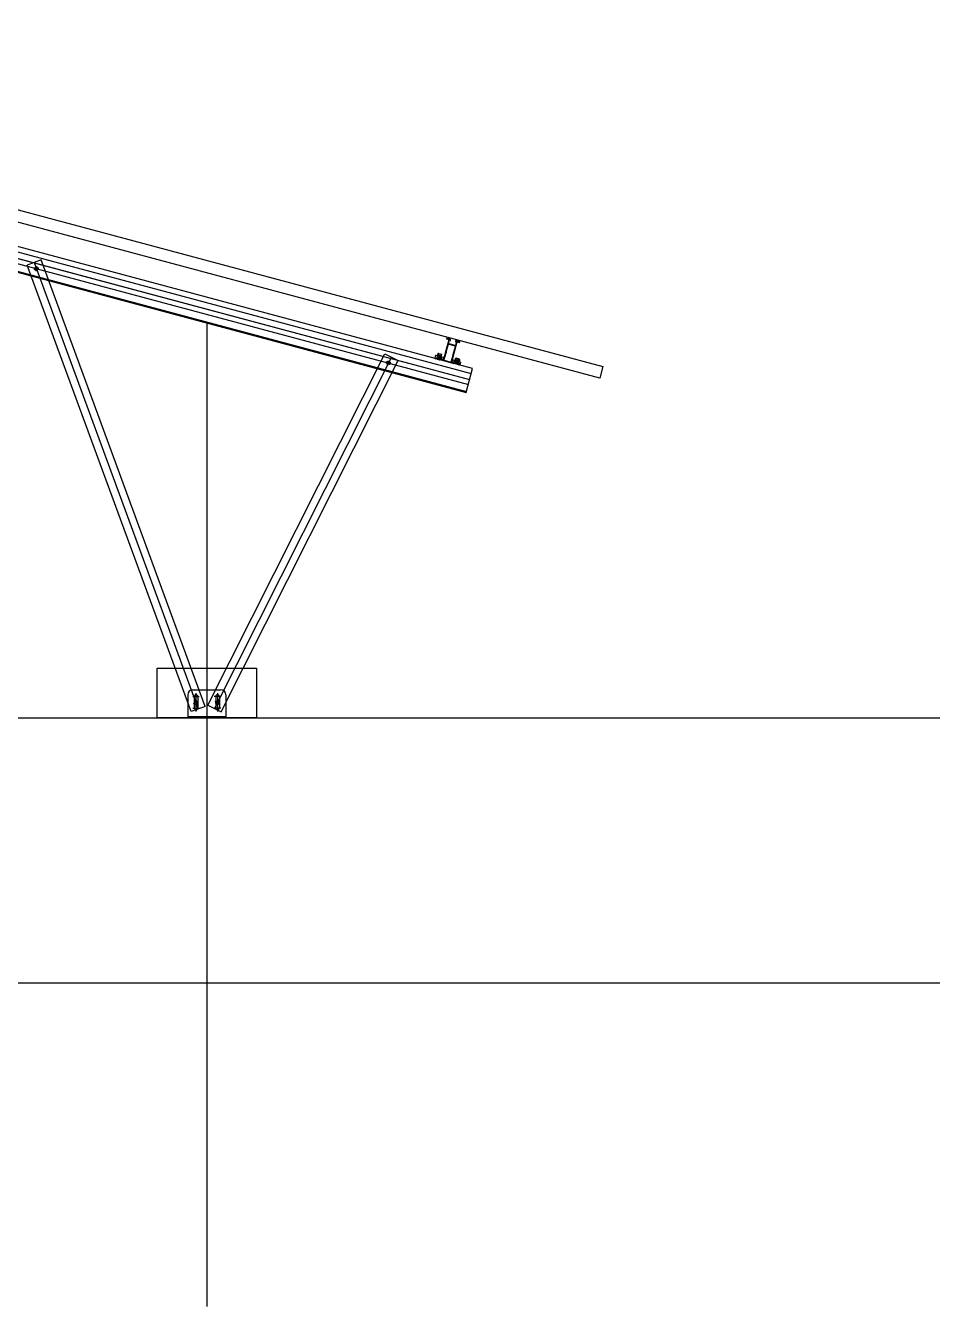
# Model space of a CAD drawing. Header units: millimetres. Extents: x -981 to 40050, y -7777 to 26000.
# Drawn here: x 16253 to 18991, y -7777 to -3909 of the extents above; entities that cross this region are included whole.
import ezdxf

# ---------------------------------------------------------------- set-up
doc = ezdxf.new("R2010")
doc.units = ezdxf.units.MM
doc.layers.add('SECTION', color=7, linetype='Continuous')

# ---------------------------------------------------------------- blocks, each defined once
blk = doc.blocks.new('TCR_PWA_TANK_ROOF_40X26_240_SIDE_SECTION')
for points in [[(-280.8, 2018.2), (3582.9, 982.9), (3602.3, 1055.4), (-261.4, 2090.7), (-280.8, 2018.2)], [(-270.4, 2056.9), (3593.3, 1021.6)], [(-270.3, 2057.3), (3593.4, 1022.1)], [(-265.4, 2075.7), (3598.3, 1040.4)], [(-280.1, 2020.6), (3583.6, 985.4)], [(-274.3, 2042.4), (3589.4, 1007.1)], [(1793.6, 1651.3), (3995.9, 1061.2), (3986.4, 1025.5), (1784.1, 1615.6), (1793.6, 1651.3)], [(2299.6, 1383), (2257.4, 1367.5)], [(2752.9, 19.3), (2257.4, 1367.5)], [(2278.1, 1353.8), (2292.7, 1359.2)], [(2278.5, 1375.3), (2774, 27.1)], [(2291.2, 1354.9), (2279.5, 1358.1)], [(2290.9, 1356.5), (2290.4, 1354.4), (2289.3, 1352.6), (2287.5, 1351.4), (2285.4, 1351), (2283.2, 1351.4), (2281.5, 1352.6), (2280.3, 1354.4), (2279.9, 1356.5), (2280.3, 1358.6), (2281.5, 1360.4), (2283.2, 1361.6), (2285.4, 1362), (2287.5, 1361.6), (2289.3, 1360.4), (2290.4, 1358.6), (2290.9, 1356.5)], [(2279.9, 1356.5), (2280.3, 1354.4), (2281.5, 1352.6), (2283.2, 1351.4), (2285.4, 1351), (2287.5, 1351.4), (2289.3, 1352.6), (2290.4, 1354.4), (2290.9, 1356.5), (2290.4, 1358.6), (2289.3, 1360.4), (2287.5, 1361.6), (2285.4, 1362), (2283.2, 1361.6), (2281.5, 1360.4), (2280.3, 1358.6), (2279.9, 1356.5)], [(2283.8, 1350.7), (2286.9, 1362.3)], [(2795.1, 34.8), (2299.6, 1383)], [(2799.5, 1194.1), (2799.5, -1576)], [(2799.5, 1192.7), (2799.5, -1777.4)], [(3530.6, 1142.1), (3520.7, 1105), (3520.8, 1105), (3520.8, 1104.9), (3520.9, 1104.9), (3520.9, 1104.8), (3520.9, 1104.7), (3520.9, 1104.6), (3520.9, 1104.6), (3520.8, 1104.5), (3520.7, 1104.5), (3520.7, 1104.4), (3520.6, 1104.4), (3520.5, 1104.4), (3514.6, 1082.5), (3514.5, 1082.1), (3514.2, 1081.9), (3513.8, 1081.8), (3513.4, 1081.8), (3509.8, 1082.8), (3509.6, 1082.8), (3509.4, 1083), (3509.3, 1083.1), (3509.1, 1083.2), (3509.1, 1083.4), (3509, 1083.6), (3509, 1083.8), (3509, 1084), (3509.3, 1085), (3509.3, 1085.1), (3509.3, 1085.2), (3509.3, 1085.3), (3509.3, 1085.3), (3509.2, 1085.4), (3509.1, 1085.5), (3509, 1085.5), (3509, 1085.6), (3508, 1085.8), (3507.9, 1085.9), (3507.8, 1085.9), (3507.7, 1085.8), (3507.6, 1085.8), (3507.5, 1085.7), (3507.5, 1085.7), (3507.4, 1085.6), (3507.4, 1085.5), (3506.5, 1082.1), (3506.4, 1081.9), (3506.4, 1081.7), (3506.5, 1081.5), (3506.6, 1081.3), (3506.7, 1081.2), (3506.8, 1081.1), (3507, 1080.9), (3507.2, 1080.9), (3545.2, 1070.7), (3545.4, 1070.7), (3545.6, 1070.7), (3545.8, 1070.7), (3546, 1070.8), (3546.2, 1070.9), (3546.3, 1071), (3546.4, 1071.2), (3546.5, 1071.4), (3547.4, 1074.8), (3547.4, 1075), (3547.3, 1075.2), (3547.2, 1075.3), (3547, 1075.4), (3546, 1075.6), (3545.9, 1075.7), (3545.8, 1075.7), (3545.8, 1075.6), (3545.7, 1075.6), (3545.6, 1075.5), (3545.5, 1075.5), (3545.5, 1075.4), (3545.4, 1075.3), (3545.2, 1074.3), (3545, 1074), (3544.7, 1073.7), (3544.3, 1073.6), (3543.9, 1073.6), (3540.3, 1074.6), (3540.1, 1074.7), (3539.9, 1074.8), (3539.8, 1074.9), (3539.7, 1075.1), (3539.6, 1075.2), (3539.5, 1075.4), (3539.5, 1075.6), (3539.6, 1075.8), (3545.4, 1097.7), (3545.3, 1097.8), (3545.3, 1097.9), (3545.2, 1098), (3545.2, 1098.1), (3545.3, 1098.2), (3545.4, 1098.3), (3545.5, 1098.3), (3545.6, 1098.3), (3555.5, 1135.4), (3555.6, 1135.6), (3555.8, 1135.7), (3556, 1135.8), (3556.2, 1135.8), (3562.7, 1134), (3562.9, 1134), (3563.1, 1134.1), (3563.2, 1134.2), (3563.3, 1134.4), (3563.5, 1135.1), (3563.6, 1135.3), (3563.5, 1135.5), (3563.4, 1135.7), (3563.2, 1135.8), (3552.2, 1138.7), (3551.8, 1138.7), (3551.4, 1138.6), (3551.1, 1138.4), (3550.9, 1138), (3550.5, 1136.5), (3550.5, 1136.4), (3550.5, 1136.3), (3550.5, 1136.2), (3550.6, 1136.1), (3550.6, 1136), (3550.7, 1135.9), (3550.8, 1135.9), (3550.9, 1135.8), (3551.5, 1135.7), (3551.5, 1135.7), (3551.6, 1135.7), (3551.6, 1135.7), (3551.7, 1135.7), (3551.7, 1135.8), (3551.8, 1135.8), (3551.8, 1135.8), (3551.8, 1135.9), (3551.9, 1136.1), (3551.9, 1136.1), (3551.9, 1136.2), (3552, 1136.2), (3552, 1136.3), (3552.1, 1136.3), (3552.1, 1136.3), (3552.2, 1136.3), (3552.3, 1136.3), (3553.4, 1136), (3553.6, 1135.9), (3553.7, 1135.8), (3553.8, 1135.6), (3553.8, 1135.4), (3551, 1125), (3550.9, 1124.9), (3550.8, 1124.7), (3550.7, 1124.6), (3550.5, 1124.4), (3550.4, 1124.4), (3550.2, 1124.3), (3550, 1124.3), (3549.8, 1124.3), (3530.1, 1129.6), (3529.9, 1129.7), (3529.7, 1129.8), (3529.6, 1129.9), (3529.5, 1130.1), (3529.4, 1130.3), (3529.3, 1130.5), (3529.3, 1130.7), (3529.4, 1130.8), (3532.1, 1141.2), (3532.2, 1141.4), (3532.4, 1141.5), (3532.5, 1141.5), (3532.7, 1141.5), (3533.9, 1141.2), (3534, 1141.2), (3534.1, 1141.1), (3534.1, 1141), (3534.1, 1140.9), (3534.1, 1140.7), (3534.1, 1140.5), (3534.1, 1140.4), (3534.2, 1140.3), (3534.3, 1140.3), (3534.9, 1140.1), (3535.1, 1140.1), (3535.2, 1140.2), (3535.4, 1140.3), (3535.5, 1140.5), (3535.9, 1142), (3535.9, 1142.2), (3535.9, 1142.4), (3535.9, 1142.6), (3535.8, 1142.8), (3535.7, 1143), (3535.5, 1143.1), (3535.4, 1143.2), (3535.2, 1143.3), (3524.2, 1146.2), (3524.1, 1146.2), (3524, 1146.2), (3523.9, 1146.2), (3523.8, 1146.2), (3523.7, 1146.1), (3523.6, 1146), (3523.6, 1146), (3523.5, 1145.9), (3523.3, 1145.1), (3523.3, 1144.9), (3523.4, 1144.7), (3523.5, 1144.6), (3523.7, 1144.5), (3530.3, 1142.7), (3530.4, 1142.6), (3530.6, 1142.5), (3530.6, 1142.3), (3530.6, 1142.1)], [(3544.9, 1101.3), (3550.4, 1121.7), (3550.4, 1121.9), (3550.4, 1122.1), (3550.4, 1122.3), (3550.3, 1122.4), (3550.2, 1122.6), (3550.1, 1122.7), (3549.9, 1122.8), (3549.7, 1122.9), (3529.4, 1128.3), (3529, 1128.4), (3528.7, 1128.2), (3528.4, 1128), (3528.2, 1127.6), (3522.7, 1107.2), (3522.8, 1105.7), (3522.5, 1104.2), (3522, 1102.8), (3521.2, 1101.5), (3515.7, 1081.2), (3515.7, 1081), (3515.7, 1080.8), (3515.8, 1080.6), (3515.8, 1080.4), (3516, 1080.3), (3516.1, 1080.1), (3516.3, 1080), (3516.4, 1079.9), (3536.7, 1074.5), (3537.1, 1074.5), (3537.5, 1074.6), (3537.8, 1074.9), (3538, 1075.2), (3543.4, 1095.5), (3543.3, 1097), (3543.6, 1098.6), (3544.1, 1100), (3544.9, 1101.3)], [(2803, 38.1), (3336.8, 1099.8)], [(3356.9, 1089.7), (2823.1, 28)], [(3336.8, 1099.8), (3377, 1079.5)], [(3488.6, 1086.9), (3488.7, 1087.1)], [(3488.6, 1086.9), (3488.6, 1086.3), (3488.7, 1085.8), (3489.1, 1085.3), (3489.7, 1085.1)], [(3488.9, 1087.4), (3488.8, 1087.3), (3488.8, 1087.3), (3488.7, 1087.2), (3488.7, 1087.1)], [(3488.9, 1087.4), (3489.1, 1087.4), (3489.2, 1087.5), (3489.3, 1087.6), (3489.3, 1087.7), (3489.4, 1087.9), (3489.3, 1088), (3489.3, 1088.2), (3489.2, 1088.3)], [(3489, 1088.6), (3489.3, 1089.6)], [(3489, 1088.6), (3489, 1088.5), (3489.1, 1088.4), (3489.1, 1088.3), (3489.2, 1088.3)], [(3489.6, 1089.8), (3489.5, 1089.8), (3489.4, 1089.7), (3489.3, 1089.6), (3489.3, 1089.6)], [(3489.6, 1089.8), (3489.7, 1089.8), (3489.8, 1089.9), (3489.9, 1090), (3490, 1090.1), (3490, 1090.3), (3490, 1090.4), (3489.9, 1090.6), (3489.8, 1090.7)], [(3489.7, 1091), (3490, 1092)], [(3489.7, 1091), (3489.7, 1090.9), (3489.7, 1090.8), (3489.7, 1090.7), (3489.8, 1090.7)], [(3489.7, 1085.1), (3491.6, 1084.5)], [(3490.2, 1092.2), (3490.1, 1092.2), (3490.1, 1092.1), (3490, 1092.1), (3490, 1092)], [(3490.2, 1092.2), (3490.4, 1092.2), (3490.5, 1092.3), (3490.6, 1092.4), (3490.6, 1092.6), (3490.7, 1092.7), (3490.6, 1092.9), (3490.6, 1093), (3490.5, 1093.1)], [(3490.3, 1093.4), (3490.4, 1093.7)], [(3490.3, 1093.4), (3490.3, 1093.3), (3490.3, 1093.2), (3490.4, 1093.2), (3490.5, 1093.1)], [(3491.6, 1094.4), (3491.4, 1094.4), (3491.2, 1094.4), (3491.1, 1094.3), (3490.9, 1094.3), (3490.7, 1094.1), (3490.6, 1094), (3490.5, 1093.8), (3490.4, 1093.7)], [(3512.9, 1088.7), (3491.6, 1094.4)], [(3491.6, 1084.5), (3491.9, 1084.5), (3492.2, 1084.5), (3492.5, 1084.6), (3492.7, 1084.7), (3493, 1084.9), (3493.2, 1085.1), (3493.3, 1085.3), (3493.4, 1085.6)], [(3494.3, 1089), (3493.4, 1085.6)], [(3494.3, 1094.5), (3494.1, 1093.9)], [(3494.1, 1093.9), (3494.1, 1093.8), (3494.1, 1093.8), (3494.2, 1093.7), (3494.2, 1093.7)], [(3494.1, 1093.9), (3509.6, 1089.8)], [(3494.3, 1094.6), (3494.3, 1094.6), (3494.3, 1094.6), (3494.3, 1094.6), (3494.3, 1094.5), (3494.3, 1094.5), (3494.3, 1094.5), (3494.3, 1094.5), (3494.3, 1094.5)], [(3494.5, 1094.6), (3494.5, 1094.6), (3494.5, 1094.6), (3494.4, 1094.6), (3494.4, 1094.6), (3494.4, 1094.6), (3494.4, 1094.6), (3494.4, 1094.6), (3494.3, 1094.6)], [(3509.7, 1090.5), (3494.3, 1094.6)], [(3509.7, 1090.3), (3494.3, 1094.5)], [(3494.9, 1089.3), (3494.8, 1089.3), (3494.8, 1089.3), (3494.7, 1089.3), (3494.6, 1089.3), (3494.5, 1089.2), (3494.4, 1089.2), (3494.4, 1089.1), (3494.3, 1089)], [(3509.6, 1090.6), (3494.5, 1094.6)], [(3509.4, 1085.5), (3494.9, 1089.3)], [(3495.6, 1083.9), (3495.5, 1083.8)], [(3495.5, 1083.8), (3496, 1083.4)], [(3495.5, 1083.8), (3503.3, 1081.7)], [(3496.2, 1084.1), (3495.6, 1083.9)], [(3495.6, 1083.9), (3503.3, 1081.9)], [(3495.8, 1084.7), (3495.7, 1084.6)], [(3495.7, 1084.6), (3496.2, 1084.1)], [(3495.7, 1084.6), (3503.5, 1082.5)], [(3496.4, 1084.9), (3495.8, 1084.7)], [(3495.8, 1084.7), (3503.5, 1082.7)], [(3496.5, 1096), (3496, 1094.4)], [(3496, 1094.4), (3496, 1094.3), (3496.1, 1094.3), (3496.1, 1094.2), (3496.2, 1094.2)], [(3496, 1094.4), (3502, 1092.8)], [(3496.6, 1085.7), (3496, 1085.5)], [(3496, 1085.5), (3496, 1085.4)], [(3496, 1085.5), (3503.7, 1083.4)], [(3496, 1085.4), (3496.4, 1084.9)], [(3496, 1085.4), (3503.7, 1083.3)], [(3496.9, 1086.5), (3496.2, 1086.3)], [(3496.2, 1086.3), (3496.2, 1086.2)], [(3496.2, 1086.3), (3503.9, 1084.2)], [(3496.2, 1086.2), (3496.6, 1085.7)], [(3496.2, 1086.2), (3503.9, 1084.1)], [(3496.2, 1084.1), (3502.8, 1082.3)], [(3497.7, 1100.1), (3496.3, 1096.2)], [(3508.8, 1092.9), (3496.3, 1096.2)], [(3497.1, 1087.3), (3496.4, 1087.1)], [(3496.4, 1087.1), (3496.4, 1086.9)], [(3496.4, 1087.1), (3504.1, 1085)], [(3496.4, 1086.9), (3496.9, 1086.5)], [(3496.4, 1086.9), (3504.1, 1084.9)], [(3496.4, 1084.9), (3503, 1083.1)], [(3496.7, 1096.1), (3496.7, 1096.1), (3496.6, 1096.1), (3496.6, 1096.1), (3496.6, 1096.1), (3496.5, 1096.1), (3496.5, 1096), (3496.5, 1096), (3496.5, 1096)], [(3502.4, 1094.4), (3496.5, 1096)], [(3497.3, 1088), (3496.6, 1087.9)], [(3496.6, 1087.9), (3496.6, 1087.7)], [(3496.6, 1087.9), (3504.3, 1085.8)], [(3496.6, 1087.7), (3497.1, 1087.3)], [(3496.6, 1087.7), (3504.3, 1085.7)], [(3496.6, 1085.7), (3503.2, 1083.9)], [(3497.2, 1088.7), (3496.8, 1088.6)], [(3496.8, 1088.6), (3496.8, 1088.5)], [(3496.8, 1088.6), (3504.6, 1086.6)], [(3496.8, 1088.5), (3497.3, 1088)], [(3496.8, 1088.5), (3504.5, 1086.4)], [(3496.9, 1086.5), (3503.4, 1084.7)], [(3497.1, 1087.3), (3503.7, 1085.5)], [(3497.3, 1088), (3503.9, 1086.3)], [(3498.9, 1100.7), (3498.5, 1100.7), (3498.2, 1100.6), (3497.9, 1100.4), (3497.7, 1100.1)], [(3509.5, 1096.9), (3497.7, 1100.1)], [(3498.9, 1100.7), (3508.8, 1098)], [(3501.5, 1091.7), (3501.5, 1091.6), (3501.5, 1091.5), (3501.6, 1091.4), (3501.7, 1091.4), (3501.8, 1091.3), (3501.9, 1091.4), (3502, 1091.5), (3502.1, 1091.6)], [(3501.5, 1091.6), (3502, 1091.5)], [(3501.6, 1091.4), (3501.9, 1091.4)], [(3502, 1092.8), (3502, 1092.8), (3502, 1092.8), (3502, 1092.8), (3502, 1092.8), (3502, 1092.8), (3502, 1092.7), (3502, 1092.7), (3502, 1092.7), (3501.9, 1092.7), (3501.9, 1092.7), (3501.9, 1092.7), (3501.9, 1092.7), (3501.9, 1092.7), (3501.9, 1092.7), (3501.9, 1092.7), (3501.9, 1092.7), (3501.9, 1092.7), (3501.9, 1092.7), (3501.8, 1092.7), (3501.8, 1092.7)], [(3502, 1092.8), (3502.4, 1094.4)], [(3502.3, 1092.5), (3502.3, 1092.5), (3502.3, 1092.5), (3502.3, 1092.5), (3502.3, 1092.5), (3502.3, 1092.6), (3502.3, 1092.6), (3502.4, 1092.6), (3502.4, 1092.6), (3502.4, 1092.6), (3502.4, 1092.6), (3502.4, 1092.6), (3502.4, 1092.6), (3502.4, 1092.6), (3502.4, 1092.7), (3502.4, 1092.7), (3502.4, 1092.7), (3502.4, 1092.7), (3502.4, 1092.7), (3502.4, 1092.7), (3502.4, 1092.7)], [(3502.4, 1094.6), (3502.4, 1094.6), (3502.4, 1094.6), (3502.4, 1094.6), (3502.4, 1094.6), (3502.4, 1094.6), (3502.4, 1094.5), (3502.4, 1094.5), (3502.4, 1094.5), (3502.4, 1094.5), (3502.4, 1094.5), (3502.4, 1094.5), (3502.4, 1094.5), (3502.4, 1094.4), (3502.4, 1094.4), (3502.4, 1094.4), (3502.4, 1094.4), (3502.4, 1094.4), (3502.4, 1094.4), (3502.4, 1094.4), (3502.4, 1094.4)], [(3502.4, 1092.7), (3502.9, 1094.3)], [(3502.4, 1092.7), (3508.1, 1091.2)], [(3502.9, 1094.3), (3502.9, 1094.3), (3502.9, 1094.3), (3502.9, 1094.3), (3502.9, 1094.3), (3502.9, 1094.3), (3502.9, 1094.3), (3502.9, 1094.4), (3502.9, 1094.4), (3502.9, 1094.4), (3502.9, 1094.4), (3502.9, 1094.4), (3502.9, 1094.4), (3502.9, 1094.4), (3502.8, 1094.4), (3502.8, 1094.4), (3502.8, 1094.5), (3502.8, 1094.5), (3502.8, 1094.5), (3502.8, 1094.5), (3502.8, 1094.5)], [(3508.5, 1092.7), (3502.9, 1094.3)], [(3503, 1083.1), (3503.7, 1083.3)], [(3503.5, 1082.7), (3503, 1083.1)], [(3503.2, 1083.9), (3503.9, 1084.1)], [(3503.7, 1083.4), (3503.2, 1083.9)], [(3503.4, 1084.7), (3504.1, 1084.9)], [(3503.9, 1084.2), (3503.4, 1084.7)], [(3503.7, 1085.5), (3504.3, 1085.7)], [(3504.1, 1085), (3503.7, 1085.5)], [(3503.7, 1083.3), (3503.7, 1083.4)], [(3503.9, 1086.3), (3504.5, 1086.4)], [(3504.3, 1085.8), (3503.9, 1086.3)], [(3503.9, 1084.1), (3503.9, 1084.2)], [(3504.1, 1084.9), (3504.1, 1085)], [(3504.6, 1086.6), (3504.3, 1086.8)], [(3504.3, 1085.7), (3504.3, 1085.8)], [(3504.5, 1086.4), (3504.6, 1086.6)], [(3506.6, 1082.5), (3507.4, 1085.5)], [(3508, 1085.8), (3507.9, 1085.9), (3507.8, 1085.9), (3507.7, 1085.8), (3507.6, 1085.8), (3507.5, 1085.7), (3507.5, 1085.7), (3507.4, 1085.6), (3507.4, 1085.5)], [(3507.9, 1091), (3507.9, 1091), (3508, 1091), (3508, 1091), (3508, 1091.1), (3508.1, 1091.1), (3508.1, 1091.1), (3508.1, 1091.1), (3508.1, 1091.2)], [(3508.1, 1091.2), (3508.5, 1092.7)], [(3508.5, 1092.7), (3508.5, 1092.8), (3508.5, 1092.9), (3508.5, 1092.9), (3508.4, 1093)], [(3509.5, 1096.9), (3509.5, 1097.3), (3509.4, 1097.6), (3509.2, 1097.9), (3508.8, 1098)], [(3508.8, 1092.9), (3509.5, 1096.9)], [(3509.3, 1085), (3509.3, 1085.2), (3509.3, 1085.3), (3509.1, 1085.5), (3509, 1085.6)], [(3509.3, 1085), (3509, 1084)], [(3509, 1084), (3509, 1083.6), (3509.1, 1083.2), (3509.4, 1083), (3509.8, 1082.8)], [(3509.3, 1089.6), (3509.3, 1089.6), (3509.4, 1089.6), (3509.4, 1089.6), (3509.5, 1089.6), (3509.5, 1089.7), (3509.5, 1089.7), (3509.5, 1089.7), (3509.6, 1089.8)], [(3509.8, 1084.8), (3509.8, 1085), (3509.7, 1085.2), (3509.6, 1085.4), (3509.4, 1085.5)], [(3509.4, 1083.4), (3509.8, 1084.8)], [(3509.4, 1083.4), (3509.4, 1083.3), (3509.4, 1083.2), (3509.4, 1083.1), (3509.4, 1083)], [(3509.7, 1090.5), (3509.7, 1090.5), (3509.7, 1090.5), (3509.6, 1090.5), (3509.6, 1090.6), (3509.6, 1090.6), (3509.6, 1090.6), (3509.6, 1090.6), (3509.6, 1090.6)], [(3509.6, 1089.8), (3509.7, 1090.3)], [(3509.7, 1090.3), (3509.7, 1090.4), (3509.7, 1090.4), (3509.7, 1090.4), (3509.7, 1090.4), (3509.7, 1090.5), (3509.7, 1090.5), (3509.7, 1090.5), (3509.7, 1090.5)], [(3515, 1085), (3515.1, 1086.2), (3514.7, 1087.3), (3514, 1088.1), (3512.9, 1088.7)], [(3515, 1085), (3514.2, 1082.1)], [(3549.8, 1081.9), (3551.2, 1085.7)], [(3552.4, 1086.4), (3552, 1086.4), (3551.7, 1086.3), (3551.4, 1086.1), (3551.2, 1085.7)], [(3551.2, 1085.7), (3563.1, 1082.6)], [(3562.3, 1083.7), (3552.4, 1086.4)], [(3563.1, 1082.6), (3563.1, 1082.9), (3562.9, 1083.3), (3562.7, 1083.5), (3562.3, 1083.7)], [(2843.2, 17.8), (3377, 1079.5)], [(3354.9, 1068.3), (3340.9, 1075.3)], [(3353.7, 1070.2), (3342.1, 1073.4)], [(3353.4, 1071.8), (3353, 1069.7), (3351.8, 1067.9), (3350, 1066.7), (3347.9, 1066.3), (3345.8, 1066.7), (3344, 1067.9), (3342.8, 1069.7), (3342.4, 1071.8), (3342.8, 1073.9), (3344, 1075.7), (3345.8, 1076.9), (3347.9, 1077.3), (3350, 1076.9), (3351.8, 1075.7), (3353, 1073.9), (3353.4, 1071.8)], [(3353.4, 1071.8), (3353, 1069.7), (3351.8, 1067.9), (3350.1, 1066.7), (3347.9, 1066.3), (3345.8, 1066.7), (3344, 1067.9), (3342.8, 1069.7), (3342.4, 1071.8), (3342.8, 1073.9), (3344, 1075.7), (3345.8, 1076.9), (3347.9, 1077.3), (3350.1, 1076.9), (3351.8, 1075.7), (3353, 1073.9), (3353.4, 1071.8)], [(3346.3, 1066), (3349.5, 1077.6)], [(3502.7, 1081.6), (3503.3, 1081.7)], [(3502.8, 1082.3), (3503.5, 1082.5)], [(3503.3, 1081.9), (3502.8, 1082.3)], [(3503.3, 1081.7), (3503.3, 1081.9)], [(3503.5, 1082.5), (3503.5, 1082.7)], [(3509.8, 1082.8), (3513.4, 1081.8)], [(3513.4, 1081.8), (3513.6, 1081.8), (3513.8, 1081.8), (3514, 1081.8), (3514.2, 1081.9), (3514.3, 1082), (3514.5, 1082.2), (3514.6, 1082.3), (3514.6, 1082.5)], [(3514.2, 1082.1), (3514.2, 1081.9), (3514.1, 1081.9)], [(3539.6, 1075.8), (3539.5, 1075.6), (3539.5, 1075.4), (3539.6, 1075.2), (3539.7, 1075.1), (3539.8, 1074.9), (3539.9, 1074.8), (3540.1, 1074.7), (3540.3, 1074.6)], [(3540.5, 1078.2), (3539.7, 1075.3)], [(3539.7, 1075.3), (3539.7, 1075.1), (3539.7, 1075)], [(3543.9, 1073.6), (3540.3, 1074.6)], [(3544.2, 1080.3), (3543, 1080.4), (3541.9, 1080), (3541, 1079.2), (3540.5, 1078.2)], [(3543.9, 1073.6), (3544.3, 1073.6), (3544.7, 1073.7), (3545, 1074), (3545.2, 1074.3)], [(3544.2, 1080.3), (3565.4, 1074.6)], [(3544.4, 1073.6), (3544.4, 1073.7), (3544.5, 1073.8), (3544.5, 1073.9), (3544.6, 1074)], [(3544.6, 1074), (3544.9, 1075.4)], [(3545.6, 1075.8), (3545.4, 1075.8), (3545.2, 1075.7), (3545, 1075.6), (3544.9, 1075.4)], [(3545.4, 1075.3), (3545.2, 1074.3)], [(3546, 1075.6), (3545.8, 1075.7), (3545.7, 1075.6), (3545.5, 1075.5), (3545.4, 1075.3)], [(3545.6, 1075.8), (3560, 1071.9)], [(3546.5, 1071.4), (3547.4, 1074.8)], [(3547.4, 1074.8), (3547.4, 1074.9), (3547.4, 1075), (3547.4, 1075.1), (3547.3, 1075.2), (3547.3, 1075.2), (3547.2, 1075.3), (3547.1, 1075.3), (3547, 1075.4)], [(3547.6, 1079.6), (3547.8, 1080.1)], [(3547.6, 1079.6), (3547.6, 1079.5), (3547.6, 1079.5), (3547.6, 1079.5), (3547.6, 1079.4), (3547.7, 1079.4), (3547.7, 1079.4), (3547.7, 1079.3), (3547.8, 1079.3)], [(3563.1, 1075.4), (3547.6, 1079.6)], [(3547.8, 1080.1), (3547.8, 1080.2), (3547.8, 1080.2), (3547.8, 1080.2), (3547.8, 1080.2), (3547.8, 1080.2), (3547.8, 1080.2), (3547.8, 1080.3), (3547.9, 1080.3)], [(3547.8, 1080.1), (3563.2, 1076)], [(3547.9, 1080.3), (3547.9, 1080.3), (3547.9, 1080.3), (3547.9, 1080.3), (3547.9, 1080.3), (3548, 1080.3), (3548, 1080.3), (3548, 1080.3), (3548, 1080.3)], [(3547.9, 1080.3), (3563.2, 1076.2)], [(3548, 1080.3), (3563.1, 1076.3)], [(3549, 1069.5), (3549.1, 1069.6)], [(3549.5, 1069), (3549, 1069.5)], [(3556.8, 1067.4), (3549, 1069.5)], [(3549.1, 1069.6), (3549.7, 1069.8)], [(3556.8, 1067.5), (3549.1, 1069.6)], [(3549.3, 1070.4), (3549.9, 1070.6)], [(3549.3, 1070.3), (3549.3, 1070.4)], [(3557, 1068.3), (3549.3, 1070.4)], [(3549.7, 1069.8), (3549.3, 1070.3)], [(3557, 1068.2), (3549.3, 1070.3)], [(3549.5, 1071.2), (3550.2, 1071.3)], [(3549.5, 1071), (3549.5, 1071.2)], [(3557.2, 1069.1), (3549.5, 1071.2)], [(3549.9, 1070.6), (3549.5, 1071)], [(3557.2, 1069), (3549.5, 1071)], [(3549.6, 1080.1), (3550, 1081.6)], [(3549.6, 1080.1), (3549.6, 1080), (3549.6, 1080), (3549.6, 1080), (3549.6, 1079.9), (3549.6, 1079.9), (3549.6, 1079.9), (3549.7, 1079.9), (3549.7, 1079.8)], [(3555.2, 1078.6), (3549.6, 1080.1)], [(3549.7, 1072), (3550.4, 1072.1)], [(3549.7, 1071.8), (3549.7, 1072)], [(3557.4, 1069.9), (3549.7, 1072)], [(3550.2, 1071.3), (3549.7, 1071.8)], [(3557.4, 1069.8), (3549.7, 1071.8)], [(3556.3, 1068), (3549.7, 1069.8)], [(3549.8, 1081.9), (3562.3, 1078.5)], [(3549.9, 1072.7), (3550.6, 1072.9)], [(3549.9, 1072.6), (3549.9, 1072.7)], [(3557.7, 1070.7), (3549.9, 1072.7)], [(3550.4, 1072.1), (3549.9, 1072.6)], [(3557.6, 1070.5), (3549.9, 1072.6)], [(3556.5, 1068.8), (3549.9, 1070.6)], [(3550.2, 1081.8), (3550.1, 1081.8), (3550.1, 1081.7), (3550, 1081.7), (3550, 1081.6)], [(3550, 1081.6), (3555.7, 1080.1)], [(3550.1, 1073.5), (3550.8, 1073.7)], [(3550.1, 1073.4), (3550.1, 1073.5)], [(3557.9, 1071.5), (3550.1, 1073.5)], [(3550.6, 1072.9), (3550.1, 1073.4)], [(3557.8, 1071.3), (3550.1, 1073.4)], [(3556.8, 1069.6), (3550.2, 1071.3)], [(3550.3, 1074.3), (3550.7, 1074.4)], [(3550.3, 1074.2), (3550.3, 1074.3)], [(3558.1, 1072.2), (3550.3, 1074.3)], [(3550.8, 1073.7), (3550.3, 1074.2)], [(3558, 1072.1), (3550.3, 1074.2)], [(3557, 1070.4), (3550.4, 1072.1)], [(3557.2, 1071.1), (3550.6, 1072.9)], [(3557.4, 1071.9), (3550.8, 1073.7)], [(3555, 1077.4), (3555, 1077.3), (3555, 1077.2), (3555.1, 1077.1), (3555.2, 1077), (3555.3, 1077), (3555.4, 1077), (3555.5, 1077.1), (3555.6, 1077.2)], [(3555.5, 1077.1), (3555, 1077.3)], [(3555.4, 1077), (3555.1, 1077.1)], [(3555.2, 1078.6), (3555.7, 1080.1)], [(3555.3, 1078.3), (3555.3, 1078.3), (3555.3, 1078.3), (3555.3, 1078.4), (3555.3, 1078.4), (3555.3, 1078.4), (3555.2, 1078.4), (3555.2, 1078.4), (3555.2, 1078.4), (3555.2, 1078.4), (3555.2, 1078.4), (3555.2, 1078.5), (3555.2, 1078.5), (3555.2, 1078.5), (3555.2, 1078.5), (3555.2, 1078.5), (3555.2, 1078.5), (3555.2, 1078.5), (3555.2, 1078.6), (3555.2, 1078.6), (3555.2, 1078.6)], [(3555.7, 1080.1), (3555.7, 1080.1), (3555.7, 1080.1), (3555.7, 1080.1), (3555.7, 1080.2), (3555.7, 1080.2), (3555.7, 1080.2), (3555.7, 1080.2), (3555.7, 1080.2), (3555.7, 1080.2), (3555.7, 1080.2), (3555.7, 1080.2), (3555.7, 1080.2), (3555.8, 1080.3), (3555.8, 1080.3), (3555.8, 1080.3), (3555.8, 1080.3), (3555.8, 1080.3), (3555.8, 1080.3), (3555.8, 1080.3), (3555.8, 1080.3)], [(3555.7, 1078.4), (3556.1, 1080)], [(3555.7, 1078.4), (3555.7, 1078.4), (3555.7, 1078.4), (3555.7, 1078.4), (3555.7, 1078.4), (3555.7, 1078.4), (3555.7, 1078.4), (3555.7, 1078.3), (3555.7, 1078.3), (3555.7, 1078.3), (3555.7, 1078.3), (3555.7, 1078.3), (3555.7, 1078.3), (3555.7, 1078.3), (3555.7, 1078.3), (3555.7, 1078.3), (3555.7, 1078.2), (3555.7, 1078.2), (3555.7, 1078.2), (3555.7, 1078.2), (3555.7, 1078.2)], [(3561.6, 1076.8), (3555.7, 1078.4)], [(3556.3, 1080.2), (3556.2, 1080.2), (3556.2, 1080.2), (3556.2, 1080.1), (3556.2, 1080.1), (3556.2, 1080.1), (3556.2, 1080.1), (3556.2, 1080.1), (3556.2, 1080.1), (3556.2, 1080.1), (3556.1, 1080.1), (3556.1, 1080.1), (3556.1, 1080.1), (3556.1, 1080), (3556.1, 1080), (3556.1, 1080), (3556.1, 1080), (3556.1, 1080), (3556.1, 1080), (3556.1, 1080), (3556.1, 1080)], [(3556.1, 1080), (3562.1, 1078.4)], [(3556.8, 1067.4), (3556.2, 1067.2)], [(3557, 1068.2), (3556.3, 1068)], [(3556.3, 1068), (3556.8, 1067.5)], [(3557.2, 1069), (3556.5, 1068.8)], [(3556.5, 1068.8), (3557, 1068.3)], [(3557.4, 1069.8), (3556.8, 1069.6)], [(3556.8, 1069.6), (3557.2, 1069.1)], [(3556.8, 1067.5), (3556.8, 1067.4)], [(3557.6, 1070.5), (3557, 1070.4)], [(3557, 1070.4), (3557.4, 1069.9)], [(3557, 1068.3), (3557, 1068.2)], [(3557.8, 1071.3), (3557.2, 1071.1)], [(3557.2, 1071.1), (3557.7, 1070.7)], [(3557.2, 1069.1), (3557.2, 1069)], [(3558, 1072.1), (3557.4, 1071.9)], [(3557.4, 1071.9), (3557.9, 1071.5)], [(3557.4, 1069.9), (3557.4, 1069.8)], [(3557.7, 1070.7), (3557.6, 1070.5)], [(3557.8, 1072.5), (3558.1, 1072.2)], [(3557.9, 1071.5), (3557.8, 1071.3)], [(3558.1, 1072.2), (3558, 1072.1)], [(3559.5, 1067.9), (3559.4, 1067.6), (3559.5, 1067.3), (3559.5, 1067), (3559.6, 1066.8), (3559.8, 1066.5), (3560, 1066.3), (3560.3, 1066.2), (3560.6, 1066.1)], [(3560.4, 1071.3), (3559.5, 1067.9)], [(3560.4, 1071.3), (3560.4, 1071.4), (3560.4, 1071.5), (3560.4, 1071.6), (3560.4, 1071.7), (3560.3, 1071.7), (3560.2, 1071.8), (3560.1, 1071.9), (3560, 1071.9)], [(3562.5, 1065.5), (3560.6, 1066.1)], [(3561.4, 1076.7), (3561.5, 1076.7), (3561.5, 1076.7), (3561.6, 1076.8), (3561.6, 1076.8)], [(3562.1, 1078.4), (3561.6, 1076.8)], [(3562.1, 1078.4), (3562.1, 1078.4), (3562.1, 1078.5), (3562, 1078.5), (3562, 1078.5), (3562, 1078.6), (3562, 1078.6), (3561.9, 1078.6), (3561.9, 1078.6)], [(3563.1, 1082.6), (3562.3, 1078.5)], [(3562.5, 1065.5), (3563.1, 1065.5), (3563.6, 1065.7), (3564.1, 1066.1), (3564.3, 1066.6)], [(3562.8, 1075.3), (3562.9, 1075.3), (3563, 1075.3), (3563, 1075.4), (3563.1, 1075.4)], [(3563.1, 1076.3), (3563.1, 1076.2), (3563.1, 1076.2), (3563.1, 1076.2), (3563.2, 1076.2), (3563.2, 1076.2), (3563.2, 1076.2), (3563.2, 1076.2), (3563.2, 1076.2)], [(3563.2, 1076), (3563.1, 1075.4)], [(3563.2, 1076.2), (3563.2, 1076.1), (3563.2, 1076.1), (3563.2, 1076.1), (3563.2, 1076.1), (3563.2, 1076.1), (3563.2, 1076), (3563.2, 1076), (3563.2, 1076)], [(3564.5, 1068.1), (3564.4, 1068), (3564.3, 1067.9), (3564.2, 1067.8), (3564.1, 1067.7), (3564.1, 1067.5), (3564.1, 1067.4), (3564.2, 1067.3), (3564.3, 1067.2)], [(3564.4, 1066.9), (3564.4, 1066.9), (3564.4, 1067), (3564.3, 1067.1), (3564.3, 1067.2)], [(3564.3, 1066.6), (3564.4, 1066.9)], [(3564.5, 1068.1), (3564.6, 1068.1), (3564.7, 1068.1), (3564.7, 1068.2), (3564.8, 1068.3)], [(3565.2, 1070.5), (3565, 1070.4), (3564.9, 1070.4), (3564.8, 1070.2), (3564.7, 1070.1), (3564.7, 1070), (3564.8, 1069.8), (3564.8, 1069.7), (3564.9, 1069.6)], [(3564.8, 1068.3), (3565, 1069.3)], [(3565, 1069.3), (3565.1, 1069.4), (3565, 1069.4), (3565, 1069.5), (3564.9, 1069.6)], [(3565.2, 1070.5), (3565.3, 1070.5), (3565.3, 1070.6), (3565.4, 1070.6), (3565.4, 1070.7)], [(3566.1, 1073.4), (3566.2, 1073.6), (3566.2, 1073.8), (3566.1, 1073.9), (3566, 1074.1), (3565.9, 1074.3), (3565.8, 1074.4), (3565.6, 1074.5), (3565.4, 1074.6)], [(3565.8, 1072.9), (3565.7, 1072.9), (3565.6, 1072.8), (3565.5, 1072.7), (3565.4, 1072.5), (3565.4, 1072.4), (3565.4, 1072.2), (3565.5, 1072.1), (3565.6, 1072)], [(3565.4, 1070.7), (3565.7, 1071.7)], [(3565.7, 1071.7), (3565.7, 1071.8), (3565.7, 1071.9), (3565.6, 1071.9), (3565.6, 1072)], [(3565.8, 1072.9), (3565.9, 1072.9), (3566, 1073), (3566, 1073), (3566.1, 1073.1)], [(3566.1, 1073.1), (3566.1, 1073.4)], [(2649.5, 150), (2949.5, 150), (2949.5, 0), (2649.5, 0), (2649.5, 150)], [(2757, 84.7), (2751.2, 83.5), (2746.4, 80.3), (2743.2, 75.5), (2742, 69.7)], [(2757, 84.7), (2751.2, 83.5), (2746.4, 80.3), (2743.2, 75.5), (2742, 69.7)], [(2757, 84.7), (2842, 84.7)], [(2757, 84.7), (2842, 84.7)], [(2857, 69.7), (2855.9, 75.5), (2852.6, 80.3), (2847.9, 83.5), (2842, 84.7)], [(2857, 69.7), (2855.9, 75.5), (2852.6, 80.3), (2847.9, 83.5), (2842, 84.7)], [(2742, 69.7), (2742, 0)], [(2742, 69.7), (2742, 0)], [(2757, 64.7), (2777, 64.7)], [(2757, 64.7), (2777, 64.7)], [(2759.8, 43.1), (2774.4, 48.5)], [(2772.5, 64.7), (2772.1, 66.8), (2770.9, 68.6), (2769.2, 69.8), (2767, 70.2), (2764.9, 69.8), (2763.1, 68.6), (2762, 66.8), (2761.5, 64.7)], [(2772.5, 64.7), (2772.1, 66.8), (2770.9, 68.6), (2769.2, 69.8), (2767, 70.2), (2764.9, 69.8), (2763.1, 68.6), (2762, 66.8), (2761.5, 64.7)], [(2761.5, 64.7), (2761.5, 29.7)], [(2761.5, 64.7), (2761.5, 29.7)], [(2761.6, 45.8), (2762, 43.7), (2763.2, 41.9), (2765, 40.8), (2767.1, 40.3), (2769.2, 40.8), (2771, 41.9), (2772.2, 43.7), (2772.6, 45.8), (2772.2, 48), (2771, 49.7), (2769.2, 50.9), (2767.1, 51.3), (2765, 50.9), (2763.2, 49.7), (2762, 48), (2761.6, 45.8)], [(2769.8, 38.5), (2764.4, 53.1)], [(2767, 74.7), (2767, 19.7)], [(2767, 74.7), (2767, 19.7)], [(2772.5, 64.7), (2772.5, 29.7)], [(2772.5, 64.7), (2772.5, 29.7)], [(2842, 64.7), (2822, 64.7)], [(2842, 64.7), (2822, 64.7)], [(2839.1, 42.3), (2825.1, 49.3)], [(2837.5, 64.7), (2837.1, 66.8), (2835.9, 68.6), (2834.2, 69.8), (2832, 70.2), (2829.9, 69.8), (2828.1, 68.6), (2827, 66.8), (2826.5, 64.7)], [(2837.5, 64.7), (2837.1, 66.8), (2835.9, 68.6), (2834.2, 69.8), (2832, 70.2), (2829.9, 69.8), (2828.1, 68.6), (2827, 66.8), (2826.5, 64.7)], [(2826.5, 64.7), (2826.5, 29.7)], [(2826.5, 64.7), (2826.5, 29.7)], [(2837.6, 45.8), (2837.2, 43.7), (2836, 41.9), (2834.2, 40.8), (2832.1, 40.3), (2830, 40.8), (2828.2, 41.9), (2827, 43.7), (2826.6, 45.8), (2827, 48), (2828.2, 49.7), (2830, 50.9), (2832.1, 51.3), (2834.2, 50.9), (2836, 49.7), (2837.2, 48), (2837.6, 45.8)], [(2828.6, 38.8), (2835.6, 52.8)], [(2832, 74.7), (2832, 19.7)], [(2832, 74.7), (2832, 19.7)], [(2837.5, 64.7), (2837.5, 29.7)], [(2837.5, 64.7), (2837.5, 29.7)], [(2857, 69.7), (2857, 0)], [(2857, 69.7), (2857, 0)], [(-643.7, 0), (9780.1, 0)], [(2742, 4.5), (2857, 4.5)], [(2742, 4.5), (2857, 4.5)], [(2742, 3.2), (2857, 3.2)], [(2742, 3.2), (2857, 3.2)], [(2742, 0), (2857, 0)], [(2742, 0), (2857, 0)], [(2795.1, 34.8), (2752.9, 19.3)], [(2757, 29.7), (2777, 29.7)], [(2757, 29.7), (2777, 29.7)], [(2761.5, 29.7), (2762, 27.6), (2763.1, 25.8), (2764.9, 24.6), (2767, 24.2), (2769.2, 24.6), (2770.9, 25.8), (2772.1, 27.6), (2772.5, 29.7)], [(2761.5, 29.7), (2762, 27.6), (2763.1, 25.8), (2764.9, 24.6), (2767, 24.2), (2769.2, 24.6), (2770.9, 25.8), (2772.1, 27.6), (2772.5, 29.7)], [(2803, 38.1), (2843.2, 17.8)], [(2842, 29.7), (2822, 29.7)], [(2842, 29.7), (2822, 29.7)], [(2826.5, 29.7), (2827, 27.6), (2828.1, 25.8), (2829.9, 24.6), (2832, 24.2), (2834.2, 24.6), (2835.9, 25.8), (2837.1, 27.6), (2837.5, 29.7)], [(2826.5, 29.7), (2827, 27.6), (2828.1, 25.8), (2829.9, 24.6), (2832, 24.2), (2834.2, 24.6), (2835.9, 25.8), (2837.1, 27.6), (2837.5, 29.7)], [(-643.7, -800), (9780.1, -800)]]:
    blk.add_lwpolyline(points)

msp = doc.modelspace()

# ---------------------------------------------------------------- block references
at = {"layer": 'SECTION'}
msp.add_blockref('TCR_PWA_TANK_ROOF_40X26_240_SIDE_SECTION', (14000, -6000), dxfattribs=at)

doc.saveas('drawing.dxf')
